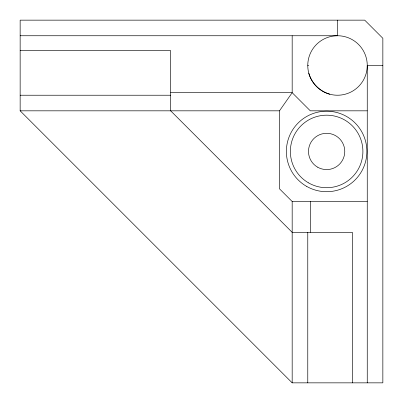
<?xml version="1.0" encoding="UTF-8"?>
<svg xmlns="http://www.w3.org/2000/svg" width="403" height="403" viewBox="0 0 403 403"><rect width="100%" height="100%" fill="white"/><g stroke="black" fill="none" stroke-linecap="round" stroke-linejoin="round"><path stroke-width="0.6" d="M292.175 382.85L20.15 110.825L20.15 20.15L364.715 20.15L382.85 38.285L382.85 382.85L292.175 382.85L292.175 201.5L279.481 188.806L279.481 110.825L292.175 92.69L292.175 35.746M20.15 35.746L337.513 35.746L337.513 20.15M20.15 50.617L170.671 50.617L170.671 110.825L292.175 232.329L352.383 232.329L352.383 382.85M307.771 65.487L308.784 65.487M382.85 65.487L367.254 65.487L367.254 382.85M170.671 92.69L292.175 92.69L310.31 110.825L367.254 110.825M20.15 95.229L170.671 95.229M20.15 110.825L279.481 110.825M292.175 201.5L367.254 201.5M329.815 94.216C319.745 91.335 311.665 83.255 308.784 73.185M310.31 201.5L310.31 232.329M307.771 232.329L307.771 382.85M316.481 86.519A29.741 29.741 0 0 0 366.241 73.185A29.741 29.741 0 0 0 329.815 36.759A29.741 29.741 0 0 0 316.481 86.519M306.502 186.312A40.26 40.26 0 0 0 366.891 151.447A40.26 40.26 0 0 0 306.502 116.583A40.26 40.26 0 0 0 306.502 186.312M317.564 167.154A18.135 18.135 0 0 0 344.767 151.447A18.135 18.135 0 0 0 317.564 135.74A18.135 18.135 0 0 0 317.564 167.154M308.497 182.856A36.27 36.27 0 0 0 362.901 151.447A36.27 36.27 0 0 0 308.497 120.039A36.27 36.27 0 0 0 308.497 182.856"/></g></svg>
